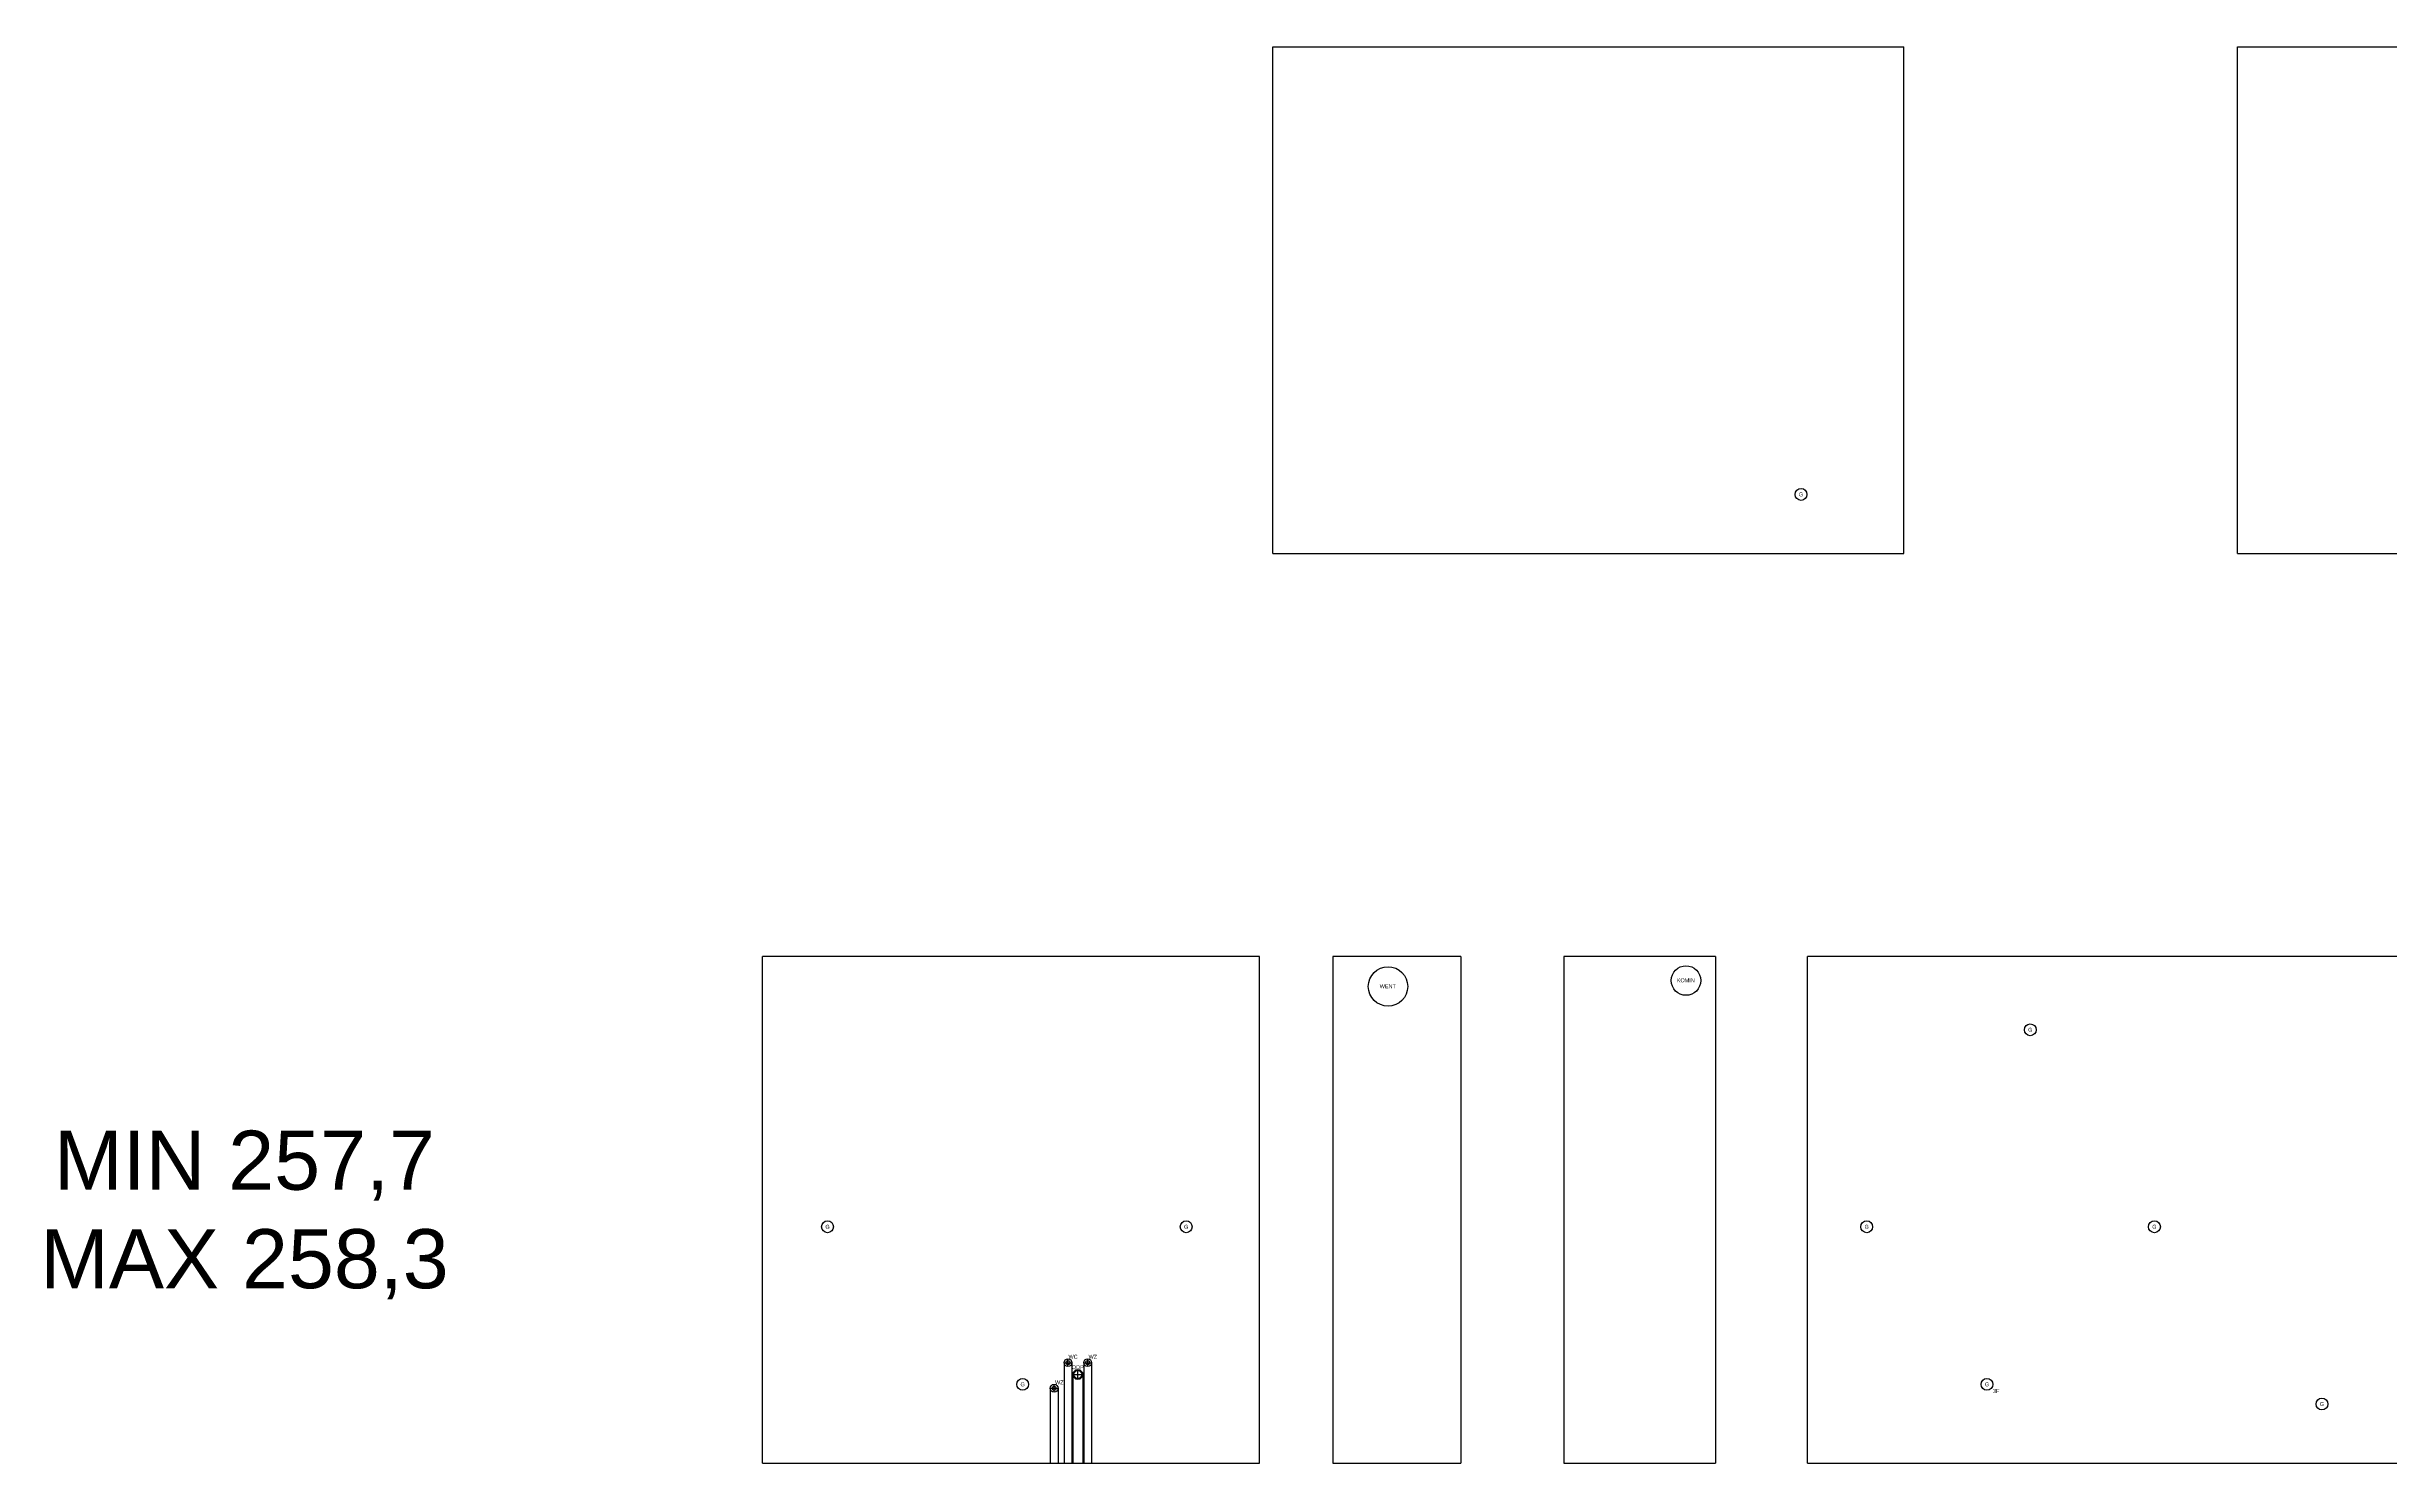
# Model space of a CAD drawing. Header units: millimetres. Extents: x 12 to 4621, y 1861 to 4393.
# Drawn here: x 12 to 1201, y 2876 to 3595 of the extents above; entities that cross this region are included whole.
import ezdxf

# ---------------------------------------------------------------- set-up
doc = ezdxf.new("R2010")
doc.units = ezdxf.units.MM

# ---------------------------------------------------------------- blocks, each defined once
blk = doc.blocks.new('Z$W@#22704')
blk.add_circle((3, 3), 3)
at = {"insert": (3, 3), "char_height": 2, "width": 3.916, "attachment_point": 5}
blk.add_mtext('{\\fArial|b0|i0|c238|p0;G}', dxfattribs=at)

msp = doc.modelspace()

# ---------------------------------------------------------------- linework, layer by layer
for p, q in [((634.5, 3338), (634.5, 3595.2)), ((634.5, 3595.2), (954.7, 3595.2)), ((954.7, 3338), (954.7, 3595.2)), ((1124, 3338), (1124, 3595.2)), ((1124, 3595.2), (1505.2, 3595.2)), ((634.5, 3338), (954.7, 3338)), ((1124, 3338), (1505.2, 3338)), ((375.5, 2876.2), (375.5, 3133.4)), ((627.7, 3133.4), (375.5, 3133.4)), ((627.7, 2876.2), (627.7, 3133.4)), ((664.9, 3133.4), (664.9, 2876.2)), ((729.9, 3133.4), (664.9, 3133.4)), ((729.9, 3133.4), (729.9, 2876.2)), ((782.1, 3133.4), (782.1, 2876.2)), ((859.1, 3133.4), (782.1, 3133.4)), ((859.1, 3133.4), (859.1, 2876.2)), ((905.8, 2876.2), (905.8, 3133.4)), ((1512.2, 3133.4), (905.8, 3133.4)), ((528.5, 2927.2), (532.5, 2927.2)), ((528.5, 2927.2), (532.5, 2927.2)), ((528.5, 2927.2), (528.5, 2876.2)), ((530.5, 2925.2), (530.5, 2929.2)), ((530.5, 2925.2), (530.5, 2929.2)), ((532.5, 2927.2), (532.5, 2876.2)), ((538.5, 2927.2), (542.5, 2927.2)), ((538.5, 2927.2), (542.5, 2927.2)), ((538.5, 2927.2), (538.5, 2876.2)), ((540.5, 2925.2), (540.5, 2929.2)), ((540.5, 2925.2), (540.5, 2929.2)), ((542.5, 2927.2), (542.5, 2876.2)), ((521.5, 2914.2), (525.5, 2914.2)), ((521.5, 2914.2), (521.5, 2876.2)), ((523.5, 2912.2), (523.5, 2916.2)), ((525.5, 2914.2), (525.5, 2876.2)), ((533, 2921.2), (538, 2921.2)), ((533, 2921.2), (533, 2876.2)), ((535.5, 2918.7), (535.5, 2923.7)), ((538, 2921.2), (538, 2876.2)), ((375.5, 2876.2), (627.7, 2876.2)), ((664.9, 2876.2), (729.9, 2876.2)), ((782.1, 2876.2), (859.1, 2876.2)), ((905.8, 2876.2), (1512.2, 2876.2))]:
    msp.add_line(p, q)
for centre, radius in [((692.9, 3118.2), 10), ((844.1, 3121.2), 7.5), ((530.5, 2927.2), 2), ((530.5, 2927.2), 1), ((540.5, 2927.2), 2), ((540.5, 2927.2), 1), ((523.5, 2914.2), 2), ((523.5, 2914.2), 1), ((535.5, 2921.2), 2.5), ((535.5, 2921.2), 2)]:
    msp.add_circle(centre, radius)

# ---------------------------------------------------------------- block references
for p in [(899.5, 3365), (1015.8, 3093.2), (405.5, 2993.2), (587.5, 2993.2), (932.8, 2993.2), (1078.8, 2993.2), (504.5, 2913.2), (993.8, 2913.2), (1163.8, 2903.2)]:
    msp.add_blockref('Z$W@#22704', p)

# ---------------------------------------------------------------- texts
at = {"attachment_point": 5}
for s, insert, char_height, width in [('{\\fArial|b0|i0|c238|p0;WENT}', (692.8, 3118.3), 2, 16.296), ('{\\fArial|b0|i0|c238|p0;KOMIN}', (844, 3121.3), 2, 16.296), ('{\\fArial|b0|i0|c238|p0;MIN 257,7\\PMAX 258,3}', (112.6, 3002.2), 30, 241.874), ('{\\fArial|b0|i0|c238|p0;WC}', (533.1, 2930.2), 2, 9.885), ('{\\fArial|b0|i0|c238|p0;ODP}', (535.5, 2924.9), 2, 6), ('{\\fArial|b0|i0|c238|p0;WZ}', (543.1, 2930.2), 2, 9.885), ('{\\fArial|b0|i0|c238|p0;WZ}', (526.1, 2917.2), 2, 9.885), ('{\\fArial|b0|i0|c238|p0;3F}', (1001.5, 2912.8), 2, 3.916)]:
    msp.add_mtext(s, dxfattribs=dict(at, insert=insert, char_height=char_height, width=width))

doc.saveas('drawing.dxf')
